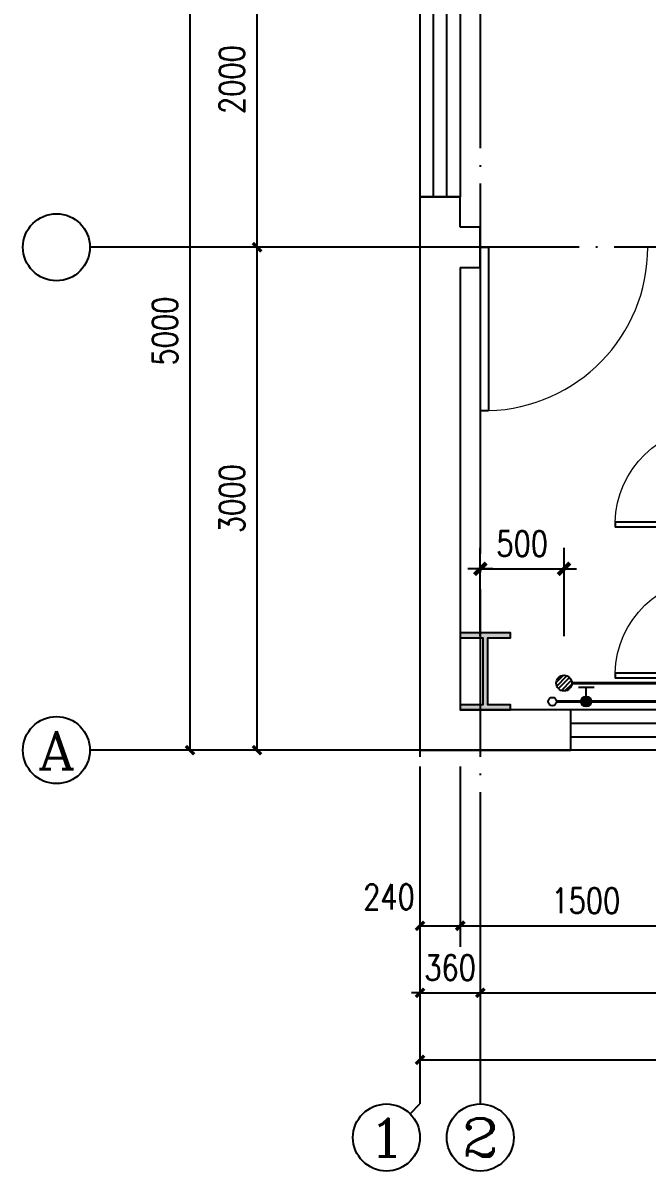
# Model space of a CAD drawing. Extents: x -173215 to 463891, y -864580 to -620646.
# Drawn here: x 95216 to 102667, y -777372 to -763675 of the extents above; entities that cross this region are included whole.
import ezdxf
from ezdxf.enums import TextEntityAlignment as Align

# ---------------------------------------------------------------- set-up
doc = ezdxf.new("R2010")
doc.units = 0
doc.header["$LTSCALE"] = 500
doc.header["$MEASUREMENT"] = 0
doc.linetypes.add('DASH', pattern=[0.35, 0.25, -0.1])
doc.linetypes.add('DOTE', pattern=[2.42, 2, -0.2, 0.02, -0.2])
doc.layers.get('0').update_dxf_attribs({"linetype": 'CONTINUOUS'})
doc.layers.get('Defpoints').update_dxf_attribs({"linetype": 'CONTINUOUS'})
for name, color, linetype in [('AXIS', 3, 'CONTINUOUS'), ('AXIS_TEXT', 7, 'CONTINUOUS'), ('DOTE', 253, 'DOTE'), ('EQUIP_地漏', 7, 'CONTINUOUS'), ('EQUIP_阀门', 7, 'CONTINUOUS'), ('PIPE-污水', 2, 'DASH'), ('PIPE-给水', 3, 'TG_J'), ('TWT_DIM', 3, 'CONTINUOUS'), ('VPIPE-给水', 3, 'TG_J'), ('WALL', 6, 'CONTINUOUS'), ('WINDOW', 4, 'CONTINUOUS'), ('立面图', 40, 'CONTINUOUS')]:
    doc.layers.add(name, color=color, linetype=linetype)
doc.styles.add('_TCH_AXIS', font='COMPLEX', dxfattribs={"bigfont": 'GBCBIG'})
doc.styles.add('COMPLEX', font='COMPLEX')
doc.styles.add('DIM_FONT', font='SIMPLEX.shx', dxfattribs={"width": 0.8})
doc.styles.add('TG_LINETYPE', font='SIMPLEX', dxfattribs={"width": 0.8, "height": 2.8, "bigfont": 'HZTXT'})
doc.linetypes.add('TG_J', pattern='A,2,-0.3,["J",TG_LINETYPE,S=0.1,R=0,X=-0.23,Y=-0.15],0', length=2.3)
doc.dimstyles.new('DIMN', dxfattribs={"dimtxt": 300, "dimasz": 1, "dimexe": 250, "dimexo": 300, "dimgap": 150, "dimtad": 1, "dimdec": 0, "dimzin": 0, "dimdsep": 46, "dimtxsty": 'DIM_FONT', "dimblk": '_DIMX', "dimcen": 0.09, "dimclrt": 7, "dimadec": 0, "dimazin": 0, "dimtfac": 1, "dimtdec": 0, "dimtix": 1, "dimtmove": 2, "dimatfit": 3, "dimldrblk": '_DIMX', "dimfxl": 0, "dimtolj": 1, "dimtzin": 0, "dimarcsym": 0})
doc.dimstyles.new('DIMN50', dxfattribs={"dimscale": 0.5, "dimtxt": 300, "dimasz": 100, "dimexe": 250, "dimexo": 300, "dimgap": 150, "dimtad": 1, "dimdec": 0, "dimzin": 0, "dimdsep": 46, "dimtxsty": 'DIM_FONT', "dimblk": 'ARCHTICK', "dimcen": 0.09, "dimclrt": 7, "dimazin": 2, "dimtfac": 1, "dimtdec": 0, "dimtix": 1, "dimtmove": 2, "dimatfit": 3, "dimldrblk": 'ARCHTICK', "dimfxl": 0, "dimtolj": 1, "dimtzin": 0, "dimarcsym": 0})

# ---------------------------------------------------------------- blocks, each defined once
blk = doc.blocks.new('钢柱')
blk.add_hatch(color=256).paths.add_polyline_path([(4274.7, 9436.3), (4139.7, 9436.3), (4139.7, 9466.3), (4439.7, 9466.3), (4439.7, 9436.3), (4304.7, 9436.3), (4304.7, 9036.3), (4439.7, 9036.3), (4439.7, 9006.3), (4139.7, 9006.3), (4139.7, 9036.3), (4274.7, 9036.3)])
blk.add_lwpolyline([(4274.7, 9436.3), (4139.7, 9436.3), (4139.7, 9466.3), (4439.7, 9466.3), (4439.7, 9436.3), (4304.7, 9436.3), (4304.7, 9036.3), (4439.7, 9036.3), (4439.7, 9006.3), (4139.7, 9006.3), (4139.7, 9036.3), (4274.7, 9036.3), (4274.7, 9436.3), (4139.7, 9436.3)])
blk = doc.blocks.new('$TCHSYS$WIN2D')
for p, q in [((-0.5, 0.5), (0.5, 0.5)), ((-0.5, 0.5), (-0.5, -0.5)), ((0.5, 0.5), (0.5, -0.5)), ((0.5, 0.1667), (-0.5, 0.1667)), ((0.5, -0.1667), (-0.5, -0.1667)), ((-0.5, -0.5), (0.5, -0.5))]:
    blk.add_line(p, q)
blk = doc.blocks.new('$DorLib2D$00000001')
for p, q in [((0.45, 0.975), (0.5, 0.975)), ((0.45, 0), (0.45, 0.975)), ((0.5, 0), (0.5, 0.975)), ((0.5, 0), (0.45, 0))]:
    blk.add_line(p, q)
at = {"lineweight": 13}
blk.add_arc((0.475, 0), 0.975, 91.46928, 180, dxfattribs=at)
blk = doc.blocks.new('_AXISO')
blk.add_circle((0, 0), 0.5)
at = {"layer": 'AXIS_TEXT', "style": 'COMPLEX', "width": 1.041667}
blk.add_attdef('A', text='', height=0.56, dxfattribs=at).set_placement((-0.25, -0.28), (0.25, -0.28), align=Align.FIT)
blk = doc.blocks.new('_ArchTick')
at = {"color": 0, "linetype": 'ByBlock', "const_width": 0.4}
blk.add_lwpolyline([(-0.5, -0.5), (0.5, 0.5)], dxfattribs=at)
blk = doc.blocks.new('*D342')
at = {"layer": 'AXIS', "color": 0, "lineweight": -2, "transparency": 16777216}
for p, q in [((313370.6, -424803.7), (313370.6, -426428.7)), ((319370.6, -424803.7), (319370.6, -426428.7)), ((313370.6, -426303.7), (319370.6, -426303.7))]:
    blk.add_line(p, q, dxfattribs=at)
at = {"layer": 'Defpoints', "color": 0, "transparency": 16777216}
for p in [(313370.6, -424653.7), (319370.6, -424653.7), (319370.6, -426303.7)]:
    blk.add_point(p, dxfattribs=at)
at = {"layer": 'AXIS', "color": 0, "lineweight": -2, "transparency": 16777216, "xscale": 50, "yscale": 50, "zscale": 50, "rotation": 180}
blk.add_blockref('_ArchTick', (313370.6, -426303.7), dxfattribs=at)
at = {"layer": 'AXIS', "color": 0, "lineweight": -2, "transparency": 16777216, "xscale": 50, "yscale": 50, "zscale": 50}
blk.add_blockref('_ArchTick', (319370.6, -426303.7), dxfattribs=at)
at = {"layer": 'AXIS', "color": 7, "transparency": 16777216, "insert": (316370.6, -426153.7), "char_height": 150, "attachment_point": 5, "style": 'DIM_FONT'}
blk.add_mtext('\\A1;6000', dxfattribs=at)
blk = doc.blocks.new('*D343')
at = {"layer": 'AXIS', "color": 0, "lineweight": -2, "transparency": 16777216}
for p, q in [((313370.6, -424803.7), (313370.6, -426028.7)), ((313730.6, -424803.7), (313730.6, -426028.7)), ((313370.6, -425903.7), (313320.6, -425903.7)), ((313370.6, -425903.7), (313730.6, -425903.7)), ((313730.6, -425903.7), (313780.6, -425903.7))]:
    blk.add_line(p, q, dxfattribs=at)
at = {"layer": 'Defpoints', "color": 0, "transparency": 16777216}
for p in [(313370.6, -424653.7), (313730.6, -424653.7), (313730.6, -425903.7)]:
    blk.add_point(p, dxfattribs=at)
at = {"layer": 'AXIS', "color": 0, "lineweight": -2, "transparency": 16777216, "xscale": 50, "yscale": 50, "zscale": 50}
blk.add_blockref('_ArchTick', (313370.6, -425903.7), dxfattribs=at)
at = {"layer": 'AXIS', "color": 0, "lineweight": -2, "transparency": 16777216, "xscale": 50, "yscale": 50, "zscale": 50, "rotation": 180}
blk.add_blockref('_ArchTick', (313730.6, -425903.7), dxfattribs=at)
at = {"layer": 'AXIS', "color": 7, "transparency": 16777216, "insert": (313550.6, -425753.7), "char_height": 150, "attachment_point": 5, "style": 'DIM_FONT'}
blk.add_mtext('\\A1;360', dxfattribs=at)
blk = doc.blocks.new('*D344')
at = {"layer": 'AXIS', "color": 0, "lineweight": -2, "transparency": 16777216}
for p, q in [((313730.6, -424803.7), (313730.6, -426028.7)), ((316370.6, -424803.7), (316370.6, -426028.7)), ((313730.6, -425903.7), (316370.6, -425903.7))]:
    blk.add_line(p, q, dxfattribs=at)
at = {"layer": 'Defpoints', "color": 0, "transparency": 16777216}
for p in [(313730.6, -424653.7), (316370.6, -424653.7), (316370.6, -425903.7)]:
    blk.add_point(p, dxfattribs=at)
at = {"layer": 'AXIS', "color": 0, "lineweight": -2, "transparency": 16777216, "xscale": 50, "yscale": 50, "zscale": 50, "rotation": 180}
blk.add_blockref('_ArchTick', (313730.6, -425903.7), dxfattribs=at)
at = {"layer": 'AXIS', "color": 0, "lineweight": -2, "transparency": 16777216, "xscale": 50, "yscale": 50, "zscale": 50}
blk.add_blockref('_ArchTick', (316370.6, -425903.7), dxfattribs=at)
at = {"layer": 'AXIS', "color": 7, "transparency": 16777216, "insert": (315050.6, -425753.7), "char_height": 150, "attachment_point": 5, "style": 'DIM_FONT'}
blk.add_mtext('\\A1;2640', dxfattribs=at)
blk = doc.blocks.new('*D349')
at = {"layer": 'AXIS', "color": 0, "lineweight": -2, "transparency": 16777216}
for p, q in [((313498.3, -419455.8), (311873.3, -419455.8)), ((311998.3, -424455.8), (311998.3, -419455.8)), ((313498.3, -424455.8), (311873.3, -424455.8))]:
    blk.add_line(p, q, dxfattribs=at)
at = {"layer": 'Defpoints', "color": 0, "transparency": 16777216}
for p in [(311998.3, -419455.8), (313648.3, -419455.8), (313648.3, -424455.8)]:
    blk.add_point(p, dxfattribs=at)
at = {"layer": 'AXIS', "color": 0, "lineweight": -2, "transparency": 16777216, "xscale": 50, "yscale": 50, "zscale": 50}
for p, rotation in [((311998.3, -419455.8), 90), ((311998.3, -424455.8), 270)]:
    blk.add_blockref('_ArchTick', p, dxfattribs=dict(at, rotation=rotation))
at = {"layer": 'AXIS', "color": 7, "transparency": 16777216, "insert": (311848.3, -421955.8), "char_height": 150, "attachment_point": 5, "rotation": 90, "style": 'DIM_FONT'}
blk.add_mtext('\\A1;5000', dxfattribs=at)
blk = doc.blocks.new('*D350')
at = {"layer": 'AXIS', "color": 0, "lineweight": -2, "transparency": 16777216}
for p, q in [((313498.3, -421455.8), (312273.3, -421455.8)), ((312398.3, -424455.8), (312398.3, -421455.8)), ((313498.3, -424455.8), (312273.3, -424455.8))]:
    blk.add_line(p, q, dxfattribs=at)
at = {"layer": 'Defpoints', "color": 0, "transparency": 16777216}
for p in [(312398.3, -421455.8), (313648.3, -421455.8), (313648.3, -424455.8)]:
    blk.add_point(p, dxfattribs=at)
at = {"layer": 'AXIS', "color": 0, "lineweight": -2, "transparency": 16777216, "xscale": 50, "yscale": 50, "zscale": 50}
for p, rotation in [((312398.3, -421455.8), 90), ((312398.3, -424455.8), 270)]:
    blk.add_blockref('_ArchTick', p, dxfattribs=dict(at, rotation=rotation))
at = {"layer": 'AXIS', "color": 7, "transparency": 16777216, "insert": (312248.3, -422955.8), "char_height": 150, "attachment_point": 5, "rotation": 90, "style": 'DIM_FONT'}
blk.add_mtext('\\A1;3000', dxfattribs=at)
blk = doc.blocks.new('*D351')
at = {"layer": 'AXIS', "color": 0, "lineweight": -2, "transparency": 16777216}
for p, q in [((313498.3, -419455.8), (312273.3, -419455.8)), ((312398.3, -421455.8), (312398.3, -419455.8)), ((313498.3, -421455.8), (312273.3, -421455.8))]:
    blk.add_line(p, q, dxfattribs=at)
at = {"layer": 'Defpoints', "color": 0, "transparency": 16777216}
for p in [(312398.3, -419455.8), (313648.3, -419455.8), (313648.3, -421455.8)]:
    blk.add_point(p, dxfattribs=at)
at = {"layer": 'AXIS', "color": 0, "lineweight": -2, "transparency": 16777216, "xscale": 50, "yscale": 50, "zscale": 50}
for p, rotation in [((312398.3, -419455.8), 90), ((312398.3, -421455.8), 270)]:
    blk.add_blockref('_ArchTick', p, dxfattribs=dict(at, rotation=rotation))
at = {"layer": 'AXIS', "color": 7, "transparency": 16777216, "insert": (312248.3, -420455.8), "char_height": 150, "attachment_point": 5, "rotation": 90, "style": 'DIM_FONT'}
blk.add_mtext('\\A1;2000', dxfattribs=at)
blk = doc.blocks.new('*D356')
at = {"layer": 'AXIS', "color": 0, "lineweight": -2, "transparency": 16777216}
for p, q in [((313370.6, -424553.7), (313370.6, -425628.7)), ((313610.6, -424553.7), (313610.6, -425628.7)), ((313370.6, -425503.7), (313610.6, -425503.7))]:
    blk.add_line(p, q, dxfattribs=at)
at = {"layer": 'Defpoints', "color": 0, "transparency": 16777216}
for p in [(313370.6, -424403.7), (313610.6, -424403.7), (313610.6, -425503.7)]:
    blk.add_point(p, dxfattribs=at)
at = {"layer": 'AXIS', "color": 0, "lineweight": -2, "transparency": 16777216, "xscale": 50, "yscale": 50, "zscale": 50, "rotation": 180}
blk.add_blockref('_ArchTick', (313370.6, -425503.7), dxfattribs=at)
at = {"layer": 'AXIS', "color": 0, "lineweight": -2, "transparency": 16777216, "xscale": 50, "yscale": 50, "zscale": 50}
blk.add_blockref('_ArchTick', (313610.6, -425503.7), dxfattribs=at)
at = {"layer": 'AXIS', "color": 7, "transparency": 16777216, "insert": (313185.6, -425331.2), "char_height": 150, "attachment_point": 5, "style": 'DIM_FONT'}
blk.add_mtext('\\A1;240', dxfattribs=at)
blk = doc.blocks.new('*D357')
at = {"layer": 'AXIS', "color": 0, "lineweight": -2, "transparency": 16777216}
for p, q in [((313610.6, -424553.7), (313610.6, -425628.7)), ((315110.6, -424553.7), (315110.6, -425628.7)), ((313610.6, -425503.7), (315110.6, -425503.7))]:
    blk.add_line(p, q, dxfattribs=at)
at = {"layer": 'Defpoints', "color": 0, "transparency": 16777216}
for p in [(313610.6, -424403.7), (315110.6, -424403.7), (315110.6, -425503.7)]:
    blk.add_point(p, dxfattribs=at)
at = {"layer": 'AXIS', "color": 0, "lineweight": -2, "transparency": 16777216, "xscale": 50, "yscale": 50, "zscale": 50, "rotation": 180}
blk.add_blockref('_ArchTick', (313610.6, -425503.7), dxfattribs=at)
at = {"layer": 'AXIS', "color": 0, "lineweight": -2, "transparency": 16777216, "xscale": 50, "yscale": 50, "zscale": 50}
blk.add_blockref('_ArchTick', (315110.6, -425503.7), dxfattribs=at)
at = {"layer": 'AXIS', "color": 7, "transparency": 16777216, "insert": (314360.6, -425353.7), "char_height": 150, "attachment_point": 5, "style": 'DIM_FONT'}
blk.add_mtext('\\A1;1500', dxfattribs=at)
blk = doc.blocks.new('_DIMX')
blk.add_line((-150, 0), (150, 0))
at = {"const_width": 50}
blk.add_lwpolyline([(-70, -70), (70, 70)], dxfattribs=at)
blk = doc.blocks.new('$TwtSys$00000141')
for p, q in [((-94, 8), (-10, 92)), ((-94, 8), (-10, 92)), ((-87, -35), (35, 87)), ((-87, -35), (35, 87)), ((-66, -66), (66, 66)), ((-66, -66), (66, 66)), ((-32, -87), (88, 33)), ((-32, -87), (88, 33)), ((11, -92), (92, -11)), ((11, -92), (92, -11))]:
    blk.add_line(p, q)
blk.add_circle((0, 0), 94)
blk.add_circle((0, 0), 94)
blk = doc.blocks.new('$VALVE$00000497')
for p, q in [((78, 138), (-78, 138)), ((0, 50), (0, 138))]:
    blk.add_line(p, q)
at = {"const_width": 49.6}
blk.add_lwpolyline([(25, 0, 1), (-25, 0, 1)], format="xyb", close=True, dxfattribs=at)
blk.add_circle((0, 0), 50)
blk = doc.blocks.new('422030')
at = {"layer": 'AXIS'}
for p, q in [((312370.6, -421455.8), (311400.8, -421455.8)), ((312370.6, -424455.8), (311400.8, -424455.8)), ((313370.6, -425455.8), (313370.6, -426566.7)), ((313730.6, -425455.8), (313730.6, -426566.7)), ((313312.1, -426625.2), (313370.6, -426566.7))]:
    blk.add_line(p, q, dxfattribs=at)
at = {"layer": 'DOTE', "linetype": 'DOTE'}
for p, q in [((313370.6, -418655.8), (313370.6, -425455.8)), ((313730.6, -418655.8), (313730.6, -425455.8)), ((320370.6, -421455.8), (312370.6, -421455.8)), ((320370.6, -424455.8), (312370.6, -424455.8))]:
    blk.add_line(p, q, dxfattribs=at)
at = {"layer": 'WALL'}
for p, q in [((313610.6, -421155.8), (313370.6, -421155.8)), ((313370.6, -421155.8), (313370.6, -421455.8)), ((313610.6, -421335.8), (313610.6, -421155.8)), ((313730.6, -421335.8), (313610.6, -421335.8)), ((313730.6, -421575.8), (313730.6, -421335.8)), ((313370.6, -421455.8), (313370.6, -424455.8)), ((313610.6, -421575.8), (313730.6, -421575.8)), ((313610.6, -421575.8), (313610.6, -424215.8)), ((314270.6, -424215.8), (313610.6, -424215.8)), ((314270.6, -424455.8), (314270.6, -424215.8)), ((313370.6, -424455.8), (314270.6, -424455.8))]:
    blk.add_line(p, q, dxfattribs=at)
at = {"xscale": -1, "rotation": 180}
blk.add_blockref('钢柱', (309470.9, -414749.5), dxfattribs=at)
at = {"layer": 'AXIS', "xscale": 400, "yscale": 400, "zscale": 400}
blk.add_blockref('_AXISO', (311200.8, -421455.8), dxfattribs=at)
at = {"layer": 'AXIS'}
ref = blk.add_blockref('_AXISO', (311200.8, -424455.8), dxfattribs=dict(at, xscale=400, yscale=400, zscale=400))
ref.add_attrib('A', 'A', dxfattribs={"layer": 'AXIS_TEXT', "height": 226.3, "style": '_TCH_AXIS', "width": 1.166667}).set_placement((311087.6, -424569), (311313.9, -424569), align=Align.FIT)
ref = blk.add_blockref('_AXISO', (313170.6, -426766.7), dxfattribs=dict(at, xscale=400, yscale=400, zscale=400))
ref.add_attrib('A', '1', dxfattribs={"layer": 'AXIS_TEXT', "height": 226.3, "style": '_TCH_AXIS', "width": 2.333333}).set_placement((313057.5, -426879.8), (313283.8, -426879.8), align=Align.FIT)
ref = blk.add_blockref('_AXISO', (313730.6, -426766.7), dxfattribs=dict(at, xscale=400, yscale=400, zscale=400))
ref.add_attrib('A', '2', dxfattribs={"layer": 'AXIS_TEXT', "height": 226.3, "style": '_TCH_AXIS', "width": 1.5}).set_placement((313617.5, -426879.8), (313843.8, -426879.8), align=Align.FIT)
at = {"layer": 'WINDOW'}
for name, p, xscale, yscale, zscale, rotation in [('$TCHSYS$WIN2D', (313490.6, -420555.8), 1200, -240, 1200, 270), ('$DorLib2D$00000001', (315120.6, -422825.8), -600, 600, -600, 90), ('$DorLib2D$00000001', (315120.6, -423725.8), -600, 600, -600, 90)]:
    blk.add_blockref(name, p, dxfattribs=dict(at, xscale=xscale, yscale=yscale, zscale=zscale, rotation=rotation))
for name, p, xscale, yscale, zscale in [('$DorLib2D$00000001', (314230.6, -421455.8), -1000, -1000, -1000), ('$TCHSYS$WIN2D', (314870.6, -424335.8), -1200, -240, -1200)]:
    blk.add_blockref(name, p, dxfattribs=dict(at, xscale=xscale, yscale=yscale, zscale=zscale))
at = {"layer": 'AXIS'}
for p1, p2, distance, picture, middle in [((313648.3, -424455.8), (313648.3, -419455.8), 1650, '*D349', (311848.3, -421955.8)), ((313648.3, -421455.8), (313648.3, -419455.8), 1250, '*D351', (312248.3, -420455.8)), ((313648.3, -424455.8), (313648.3, -421455.8), 1250, '*D350', (312248.3, -422955.8)), ((313610.6, -424403.7), (315110.6, -424403.7), -1100, '*D357', (314360.6, -425353.7)), ((313370.6, -424653.7), (313730.6, -424653.7), -1250, '*D343', (313550.6, -425753.7)), ((313370.6, -424653.7), (319370.6, -424653.7), -1650, '*D342', (316370.6, -426153.7)), ((313730.6, -424653.7), (316370.6, -424653.7), -1250, '*D344', (315050.6, -425753.7))]:
    dim = blk.add_aligned_dim(p1=p1, p2=p2, distance=distance, dimstyle='DIMN50', dxfattribs=at)
    dim.commit()
    dim.dimension.update_dxf_attribs({"geometry": picture, "text_midpoint": middle})
dim = blk.add_linear_dim(base=(313610.6, -425503.7), p1=(313370.6, -424403.7), p2=(313610.6, -424403.7), angle=0, dimstyle='DIMN50', dxfattribs=at)
dim.commit()
dim.dimension.update_dxf_attribs({"geometry": '*D356', "text_midpoint": (313185.6, -425331.2), "dimtype": 129})

msp = doc.modelspace()

# ---------------------------------------------------------------- linework, layer by layer
at = {"layer": 'PIPE-污水', "linetype": 'DASH', "const_width": 35}
msp.add_lwpolyline([(104955.7, -771550.6), (101769.7, -771550.6)], dxfattribs=at)
at = {"layer": 'PIPE-给水', "linetype": 'TG_J', "const_width": 35}
msp.add_lwpolyline([(101585.7, -771770.6), (106075.7, -771770.6)], dxfattribs=at)
at = {"layer": 'VPIPE-给水', "linetype": 'Continuous'}
msp.add_circle((101535.7, -771770.6), 50, dxfattribs=at)

# ---------------------------------------------------------------- block references
at = {"layer": 'EQUIP_地漏'}
msp.add_blockref('$TwtSys$00000141', (101675.7, -771550.6), dxfattribs=at)
at = {"layer": 'EQUIP_阀门', "xscale": 1.2, "yscale": 1.2, "zscale": 1.2}
msp.add_blockref('$VALVE$00000497', (101940.2, -771770.6), dxfattribs=at)
at = {"layer": '立面图', "xscale": 2, "yscale": 2, "zscale": 2}
msp.add_blockref('422030', (-526785.6, 76561.1), dxfattribs=at)

# ---------------------------------------------------------------- dimensions: what is measured, and where the dimension line sits
at = {"layer": 'TWT_DIM'}
msp.add_aligned_dim(p1=(100675.7, -771289), p2=(101675.7, -771289), distance=1101.6, text='500', dimstyle='DIMN', dxfattribs=at).render()

doc.saveas('drawing.dxf')
